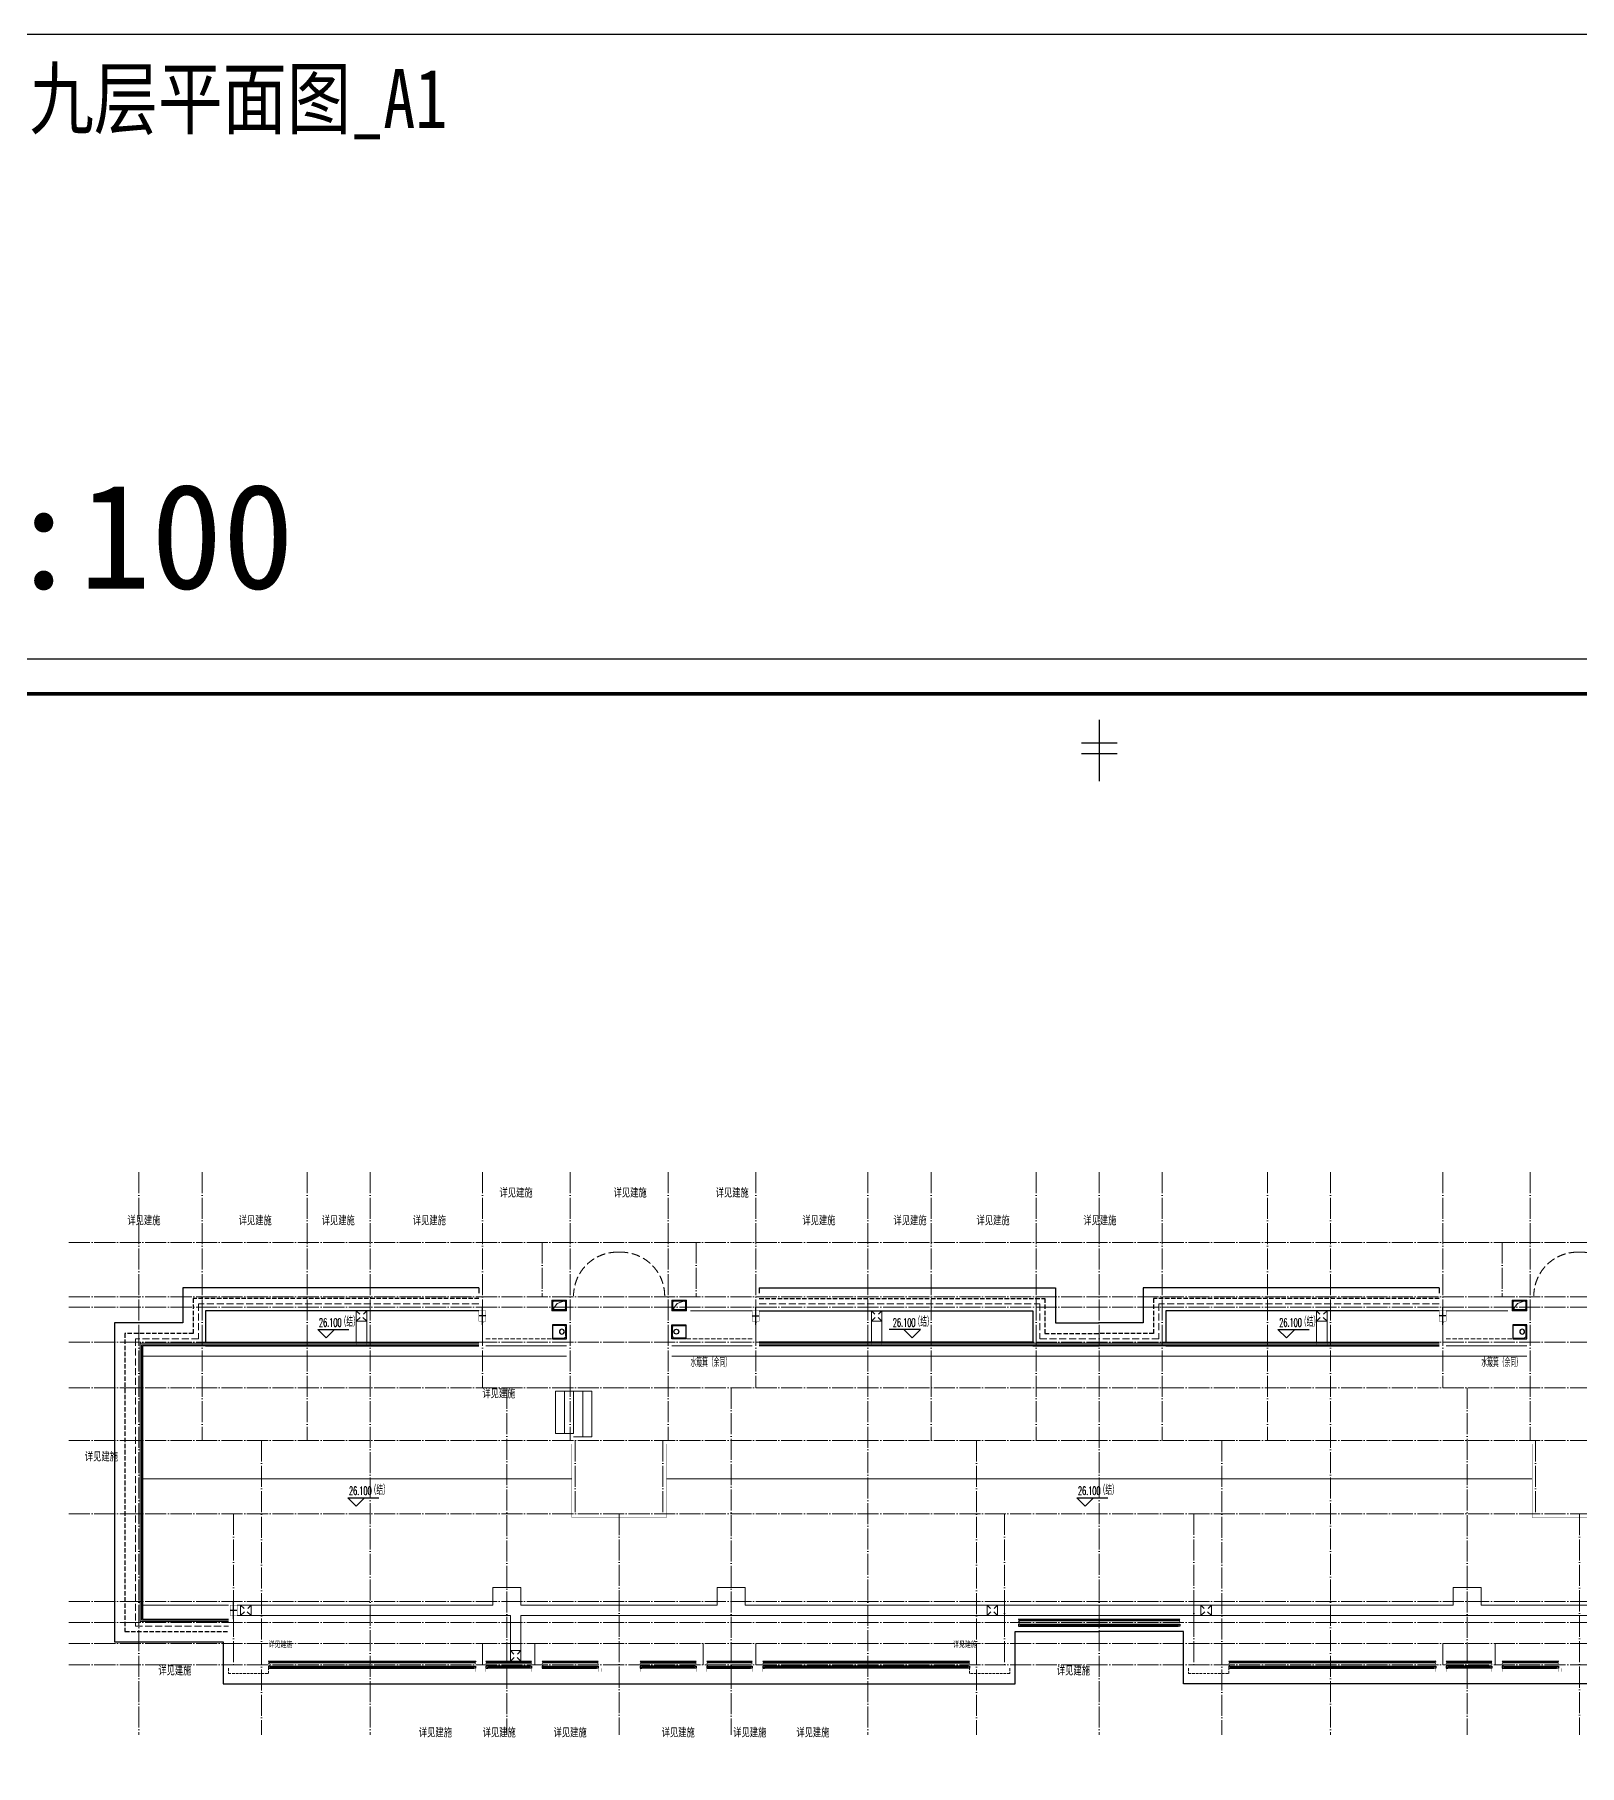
# Model space of a CAD drawing. Extents: x 27938 to 725830, y -209821 to 1628073.
# Drawn here: x 269138 to 313217, y 284242 to 333624 of the extents above; entities that cross this region are included whole.
import ezdxf

# ---------------------------------------------------------------- set-up
doc = ezdxf.new("R2010")
doc.units = 0
doc.header["$LTSCALE"] = 1000
doc.header["$MEASUREMENT"] = 0
for name, pattern in [('#P_--_20B1_001_t3$0$DASH', [0.35, 0.25, -0.1]), ('__DASH', [0.35, 0.25, -0.1]), ('DASH', [0.35, 0.25, -0.1]), ('DOTE', [2.42, 2, -0.2, 0.02, -0.2])]:
    doc.linetypes.add(name, pattern=pattern)
for name, color, linetype in [('$RECOVER_210609100354-0', 7, 'Continuous'), ('3-栏杆1', 135, 'Continuous'), ('DIM_ELEV', 3, 'Continuous'), ('PUB_TEXT', 4, 'Continuous'), ('ROOF', 183, 'Continuous'), ('图框', 140, 'Continuous'), ('导图字', 7, 'Continuous'), ('机电标识类', 1, 'Continuous'), ('污水', 3, 'Continuous'), ('看线', 251, 'Continuous'), ('管', 193, 'Continuous'), ('铝合金', 144, 'Continuous')]:
    doc.layers.add(name, color=color, linetype=linetype)
for name, color, linetype, lineweight in [('DOTE', 19, 'DOTE', 9), ('LVTRY', 1, 'Continuous', 13), ('PUB_HATCH', 8, 'Continuous', 9), ('STAIR', 2, 'Continuous', 18), ('WINDOW', 144, 'Continuous', 15), ('平面-分水线', 214, 'Continuous', 15), ('平面-排水沟', 86, 'Continuous', 15), ('平面-栏杆', 135, 'Continuous', 15), ('平面-看线', 45, 'Continuous', 15), ('立面-洞口示意', 152, 'Continuous', 13)]:
    doc.layers.add(name, color=color, linetype=linetype, lineweight=lineweight)
doc.layers.add('yichutu', color=7, linetype='Continuous', true_color=0xffffff, plot=False)
doc.styles.add('_TCH_AXIS', font='COMPLEX', dxfattribs={"bigfont": 'GBCBIG'})
doc.styles.add('_TCH_DIM', font='SIMPLEX.shx', dxfattribs={"width": 0.7, "bigfont": 'GBCBIG.shx'})
doc.styles.add('_TCH_LABEL', font='')
doc.styles.add('黑体', font='')
doc.styles.get('_TCH_LABEL').set_extended_font_data('SimHei')
doc.styles.get('黑体').set_extended_font_data('SimHei')

# ---------------------------------------------------------------- blocks, each defined once
blk = doc.blocks.new('TK')
at = {"layer": '图框'}
blk.add_lwpolyline([(465375, 548714), (549475, 548714), (549475, 489314), (465375, 489314)], close=True, dxfattribs=at)
blk.add_lwpolyline([(465375, 548714), (549475, 548714), (549475, 489314), (465375, 489314)], close=True, dxfattribs=at)
at = {"layer": '图框', "const_width": 100}
blk.add_lwpolyline([(548475, 490314), (548475, 547714), (467875, 547714), (467875, 490314)], close=True, dxfattribs=at)
blk = doc.blocks.new('FGDGDRGSDGDG')
at = {"layer": 'DOTE', "linetype": 'DOTE', "ltscale": 0.3}
for p, q in [((490182, 529998), (490182, 513948)), ((491982, 529998), (491982, 522348)), ((494982, 529998), (494982, 522348)), ((496782, 529998), (496782, 513948)), ((499982, 529998), (499982, 523848)), ((502482, 529998), (502482, 522348)), ((505282, 529998), (505282, 522348)), ((507782, 529998), (507782, 523848)), ((510982, 529998), (510982, 513948)), ((512782, 529998), (512782, 522348)), ((515782, 529998), (515782, 522348)), ((517582, 529998), (517582, 513948)), ((519382, 529998), (519382, 522348)), ((522382, 529998), (522382, 522348)), ((524182, 529998), (524182, 513948)), ((527382, 529998), (527382, 523848)), ((529882, 529998), (529882, 522348)), ((532682, 529998), (532682, 522348)), ((535182, 529998), (535182, 523848)), ((538382, 529998), (538382, 513948)), ((540182, 529998), (540182, 522348)), ((543182, 529998), (543182, 522348)), ((544982, 529998), (544982, 513948)), ((488182, 527998), (546982, 527998)), ((501682, 527998), (501682, 526448)), ((506082, 527998), (506082, 526448)), ((529082, 527998), (529082, 526448)), ((533482, 527998), (533482, 526448)), ((488182, 526448), (546982, 526448)), ((488182, 526148), (546982, 526148)), ((488182, 525148), (546982, 525148)), ((488182, 523848), (546982, 523848)), ((500682, 523848), (500682, 513948)), ((507082, 523848), (507082, 513948)), ((528082, 523848), (528082, 513948)), ((534482, 523848), (534482, 513948)), ((488182, 522348), (546982, 522348)), ((493682, 522348), (493682, 513948)), ((502632, 522348), (502632, 520248)), ((505132, 522348), (505132, 520248)), ((514082, 522348), (514082, 513948)), ((521082, 522348), (521082, 513948)), ((530032, 522348), (530032, 520248)), ((532532, 522348), (532532, 520248)), ((541482, 522348), (541482, 513948)), ((488182, 520248), (546982, 520248)), ((503882, 520248), (503882, 513948)), ((531282, 520248), (531282, 513948)), ((488182, 517748), (546982, 517748)), ((492882, 517748), (492882, 517148)), ((514882, 517748), (514882, 517148)), ((520282, 517748), (520282, 517148)), ((542282, 517748), (542282, 517148)), ((488182, 517148), (546982, 517148)), ((488182, 516548), (546982, 516548)), ((499982, 516548), (499982, 515948)), ((501482, 516548), (501482, 515948)), ((506282, 516548), (506282, 515948)), ((507782, 516548), (507782, 515948)), ((527382, 516548), (527382, 515948)), ((528882, 516548), (528882, 515948)), ((533682, 516548), (533682, 515948)), ((535182, 516548), (535182, 515948)), ((488182, 515948), (546982, 515948))]:
    blk.add_line(p, q, dxfattribs=at)
blk = doc.blocks.new('R5T6Y7TRF')
at = {"layer": '平面-分水线', "color": 4, "elevation": -134}
blk.add_lwpolyline([(392485, -26438), (392785, -26438), (392785, -26738), (392485, -26738)], close=True, dxfattribs=at)
for points in [[(392485, -26438), (392582, -26534)], [(392485, -26738), (392593, -26629)], [(392676, -26629), (392785, -26738)], [(392688, -26534), (392785, -26438)]]:
    blk.add_lwpolyline(points, dxfattribs=at)
blk = doc.blocks.new('GDGDGDGRGD')
at = {"linetype": '__DASH', "ltscale": 0.1}
blk.add_wipeout([(428917, 296115), (428717, 296115), (428717, 295815), (428917, 295815)], dxfattribs=at).dxf.layer = '污水'
at = {"layer": '机电标识类', "color": 250, "linetype": 'DASH', "ltscale": 400}
for p, q in [((428917, 295965), (428717, 295965)), ((428817, 295715), (428817, 296215))]:
    blk.add_line(p, q, dxfattribs=at)
at = {"layer": '污水', "linetype": '__DASH', "ltscale": 0.1, "const_width": 10}
blk.add_lwpolyline([(428917, 296115), (428717, 296115), (428717, 295815), (428917, 295815)], close=True, dxfattribs=at)
blk = doc.blocks.new('A$C3EB2330C')
at = {"layer": '管'}
for p, q in [((0, 380), (330, 380)), ((330, 20), (0, 20)), ((380, 330), (380, 70))]:
    blk.add_line(p, q, dxfattribs=at)
blk.add_lwpolyline([(400, 400), (400, 0), (0, 0), (0, 400)], close=True, dxfattribs=at)
for centre, start, end in [((330, 330), 0, 90), ((330, 70), 270, 360)]:
    blk.add_arc(centre, 50, start, end, dxfattribs=at)
blk.add_ellipse((267, 200), major_axis=(-49.5, -49.5), ratio=1, start_param=-0.785398, end_param=5.497787, dxfattribs=at)
blk = doc.blocks.new('yct-841-594-84100-59399.9999999999-100-1000.0')
at = {"layer": 'yichutu', "color": 7, "true_color": 0xffffff}
blk.add_lwpolyline([(0, 0), (0, 59400), (84100, 59400), (84100, 0)], close=True, dxfattribs=at)
at = {"layer": 'yichutu', "color": 7, "true_color": 0xffffff, "style": '_TCH_LABEL'}
blk.add_text('A1 1:100', height=3000, dxfattribs=at).set_placement((0, 61400))
blk = doc.blocks.new('A$C1BAD4CCC')
at = {"layer": 'PUB_HATCH'}
blk.add_hatch(color=256, dxfattribs=at).paths.add_polyline_path([(15, -15), (15, -285), (155, -285), (155, -270), (50, -270), (30, -250), (30, -50), (50, -30), (370, -30), (390, -50), (390, -250), (370, -270), (265, -270), (265, -285), (405, -285), (405, -15)])
at = {"layer": 'LVTRY', "color": 1}
for p, q in [((155, -270), (155, -285)), ((265, -270), (265, -285))]:
    blk.add_line(p, q, dxfattribs=at)
for points in [[(420, 0), (0, 0), (0, -300), (420, -300)], [(405, -15), (15, -15), (15, -285), (405, -285)], [(50, -270), (370, -270), (390, -250), (390, -50), (370, -30), (50, -30), (30, -50), (30, -250), (50, -270)]]:
    blk.add_lwpolyline(points, close=True, dxfattribs=at)
at = {"layer": '立面-洞口示意'}
blk.add_lwpolyline([(420, 0), (156, -94), (0, -300)], dxfattribs=at)

msp = doc.modelspace()

# ---------------------------------------------------------------- linework, layer by layer
at = {"layer": '$RECOVER_210609100354-0', "color": 30, "const_width": 8}
for points in [[(284466.6, 293415.3), (284466.6, 291315.3), (287166.6, 291315.3), (287166.6, 293415.3)], [(314566.6, 293415.3), (314566.6, 291315.3), (311866.6, 291315.3), (311866.6, 293415.3)]]:
    msp.add_lwpolyline(points, dxfattribs=at)
for p, q in [((299516.6, 314076.5), (299516.6, 312325.4)), ((299516.6, 314076.5), (299516.6, 312325.4)), ((299009.2, 313419.9), (300024, 313419.9)), ((299009.2, 313419.9), (300024, 313419.9)), ((299009.2, 313116.6), (300024, 313116.6)), ((299009.2, 313116.6), (300024, 313116.6))]:
    msp.add_line(p, q)
at = {"color": 30, "const_width": 8}
for points in [[(281716.6, 287015.4), (281716.6, 286915.4), (282016.6, 286915.4), (282016.6, 287015.4)], [(283316.6, 287015.4), (283316.6, 286915.4), (283616.6, 286915.4), (283616.6, 287015.4)], [(285216.6, 287015.4), (285216.6, 286915.4), (285316.6, 286915.4), (285316.6, 287015.4)], [(286416.6, 287015.4), (286416.6, 286915.4), (286316.6, 286915.4), (286316.6, 287015.4)], [(288316.6, 287015.4), (288316.6, 286915.4), (288016.6, 286915.4), (288016.6, 287015.4)], [(289916.6, 287015.4), (289916.6, 286915.4), (289616.6, 286915.4), (289616.6, 287015.4)], [(309116.6, 287015.4), (309116.6, 286915.4), (309416.6, 286915.4), (309416.6, 287015.4)], [(310716.6, 287015.4), (310716.6, 286915.4), (311016.6, 286915.4), (311016.6, 287015.4)], [(312616.6, 287015.4), (312616.6, 286915.4), (312716.6, 286915.4), (312716.6, 287015.4)]]:
    msp.add_lwpolyline(points, dxfattribs=at)
at = {"layer": '3-栏杆1', "color": 5}
for p, q in [((297236.8, 288397.6), (297216.6, 288415.4)), ((297216.6, 288415.4), (297236.8, 288397.6)), ((297236.8, 288397.5), (301796.3, 288397.6)), ((297236.8, 288397.6), (297236.8, 288368.3)), ((301816.6, 288415.4), (301796.3, 288397.6)), ((301796.3, 288397.6), (301796.3, 288368.3)), ((297236.8, 288368.3), (297216.6, 288348.4)), ((297216.6, 288348.4), (297236.8, 288368.3)), ((301796.3, 288368.3), (297236.8, 288368.2)), ((301816.6, 288348.4), (301796.3, 288368.3)), ((275836.8, 287197.6), (275816.6, 287215.4)), ((275816.6, 287215.4), (275836.8, 287197.6)), ((275836.8, 287168.3), (275816.6, 287148.4)), ((275816.6, 287148.4), (275836.8, 287168.3)), ((275836.8, 287197.5), (281696.3, 287197.6)), ((275836.8, 287197.6), (275836.8, 287168.3)), ((281696.3, 287168.3), (275836.8, 287168.2)), ((281696.3, 287197.6), (281716.6, 287215.4)), ((281716.6, 287215.4), (281696.3, 287197.6)), ((281696.3, 287197.6), (281696.3, 287168.3)), ((281716.6, 287148.4), (281696.3, 287168.3)), ((281736.8, 287197.6), (281716.6, 287215.4)), ((282016.6, 287215.4), (282036.8, 287197.6)), ((282016.6, 287148.4), (282036.8, 287168.3)), ((283296.3, 287197.5), (282036.8, 287197.6)), ((282036.8, 287197.6), (282036.8, 287168.3)), ((282036.8, 287168.3), (283296.3, 287168.2)), ((283296.3, 287197.6), (283316.6, 287215.4)), ((283316.6, 287215.4), (283296.3, 287197.6)), ((283296.3, 287197.6), (283296.3, 287168.3)), ((283296.3, 287168.3), (283316.6, 287148.4)), ((283316.6, 287148.4), (283296.3, 287168.3)), ((283636.8, 287197.6), (283616.6, 287215.4)), ((283616.6, 287215.4), (283636.8, 287197.6)), ((283636.8, 287168.3), (283616.6, 287148.4)), ((283616.6, 287148.4), (283636.8, 287168.3)), ((283636.8, 287197.5), (285196.3, 287197.6)), ((283636.8, 287197.6), (283636.8, 287168.3)), ((285196.3, 287168.3), (283636.8, 287168.2)), ((285196.3, 287197.6), (285216.6, 287215.4)), ((285216.6, 287215.4), (285196.3, 287197.6)), ((285196.3, 287197.6), (285196.3, 287168.3)), ((285216.6, 287148.4), (285196.3, 287168.3)), ((286436.8, 287197.6), (286416.6, 287215.4)), ((286416.6, 287215.4), (286436.8, 287197.6)), ((286416.6, 287148.4), (286436.8, 287168.3)), ((287996.3, 287197.5), (286436.8, 287197.6)), ((286436.8, 287197.6), (286436.8, 287168.3)), ((286436.8, 287168.3), (287996.3, 287168.2)), ((287996.3, 287197.6), (288016.6, 287215.4)), ((288016.6, 287215.4), (287996.3, 287197.6)), ((287996.3, 287197.6), (287996.3, 287168.3)), ((287996.3, 287168.3), (288016.6, 287148.4)), ((288016.6, 287148.4), (287996.3, 287168.3)), ((288336.8, 287197.6), (288316.6, 287215.4)), ((288316.6, 287215.4), (288336.8, 287197.6)), ((288336.8, 287168.3), (288316.6, 287148.4)), ((288316.6, 287148.4), (288336.8, 287168.3)), ((288336.8, 287197.5), (289596.3, 287197.6)), ((288336.8, 287197.6), (288336.8, 287168.3)), ((289596.3, 287168.3), (288336.8, 287168.2)), ((289616.6, 287215.4), (289596.3, 287197.6)), ((289596.3, 287197.6), (289596.3, 287168.3)), ((289616.6, 287148.4), (289596.3, 287168.3)), ((289936.8, 287197.6), (289916.6, 287215.4)), ((289916.6, 287215.4), (289936.8, 287197.6)), ((289916.6, 287148.4), (289936.8, 287168.3)), ((295796.3, 287197.5), (289936.8, 287197.6)), ((289936.8, 287197.6), (289936.8, 287168.3)), ((289936.8, 287168.3), (295796.3, 287168.2)), ((295796.3, 287197.6), (295816.6, 287215.4)), ((295816.6, 287215.4), (295796.3, 287197.6)), ((295796.3, 287197.6), (295796.3, 287168.3)), ((295796.3, 287168.3), (295816.6, 287148.4)), ((295816.6, 287148.4), (295796.3, 287168.3)), ((303236.8, 287197.6), (303216.6, 287215.4)), ((303216.6, 287215.4), (303236.8, 287197.6)), ((303236.8, 287168.3), (303216.6, 287148.4)), ((303216.6, 287148.4), (303236.8, 287168.3)), ((303236.8, 287197.5), (309096.3, 287197.6)), ((303236.8, 287197.6), (303236.8, 287168.3)), ((309096.3, 287168.3), (303236.8, 287168.2)), ((309096.3, 287197.6), (309116.6, 287215.4)), ((309116.6, 287215.4), (309096.3, 287197.6)), ((309096.3, 287197.6), (309096.3, 287168.3)), ((309116.6, 287148.4), (309096.3, 287168.3)), ((309416.6, 287215.4), (309436.8, 287197.6)), ((309416.6, 287148.4), (309436.8, 287168.3)), ((310696.3, 287197.5), (309436.8, 287197.6)), ((309436.8, 287197.6), (309436.8, 287168.3)), ((309436.8, 287168.3), (310696.3, 287168.2)), ((310696.3, 287197.6), (310716.6, 287215.4)), ((310716.6, 287215.4), (310696.3, 287197.6)), ((310696.3, 287197.6), (310696.3, 287168.3)), ((310696.3, 287168.3), (310716.6, 287148.4)), ((310716.6, 287148.4), (310696.3, 287168.3)), ((311036.8, 287197.6), (311016.6, 287215.4)), ((311016.6, 287215.4), (311036.8, 287197.6)), ((311036.8, 287168.3), (311016.6, 287148.4)), ((311016.6, 287148.4), (311036.8, 287168.3)), ((311036.8, 287197.5), (312596.3, 287197.6)), ((311036.8, 287197.6), (311036.8, 287168.3)), ((312596.3, 287168.3), (311036.8, 287168.2)), ((312596.3, 287197.6), (312616.6, 287215.4)), ((312616.6, 287215.4), (312596.3, 287197.6)), ((312596.3, 287197.6), (312596.3, 287168.3)), ((312616.6, 287148.4), (312596.3, 287168.3))]:
    msp.add_line(p, q, dxfattribs=at)
at = {"layer": 'DIM_ELEV'}
for p, q in [((277455.4, 296437.6), (277215.4, 296677.6)), ((277215.4, 296677.6), (278107.6, 296677.6)), ((277455.4, 296437.6), (277695.4, 296677.6)), ((294417.8, 296677.6), (293525.6, 296677.6)), ((294177.8, 296437.6), (293937.8, 296677.6)), ((294177.8, 296437.6), (294417.8, 296677.6)), ((304855.4, 296437.6), (304615.4, 296677.6)), ((304615.4, 296677.6), (305507.6, 296677.6)), ((304855.4, 296437.6), (305095.4, 296677.6)), ((278312.2, 291637.8), (278072.2, 291877.8)), ((278072.2, 291877.8), (278964.4, 291877.8)), ((278312.2, 291637.8), (278552.2, 291877.8)), ((299112.2, 291637.8), (298872.2, 291877.8)), ((298872.2, 291877.8), (299764.4, 291877.8)), ((299112.2, 291637.8), (299352.2, 291877.8))]:
    msp.add_line(p, q, dxfattribs=at)
at = {"layer": 'DOTE', "linetype": 'DOTE', "ltscale": 0.3}
for p, q in [((274816.6, 291415.4), (274816.6, 287115.4)), ((296816.6, 291415.4), (296816.6, 287115.4)), ((302216.6, 291415.4), (302216.6, 287115.4))]:
    msp.add_line(p, q, dxfattribs=at)
at = {"layer": 'ROOF', "ltscale": 0.8}
for p, q in [((281816.6, 297865.4), (281816.6, 297715.4)), ((289816.5, 297864.3), (289816.6, 297715.4)), ((309216.7, 297864.3), (309216.6, 297715.4)), ((274016.6, 296315.4), (281816.6, 296315.4)), ((297616.6, 296315.4), (289816.6, 296315.4)), ((301416.6, 296315.4), (309216.6, 296315.4)), ((274016.6, 296215.4), (281816.6, 296215.4)), ((297616.6, 296215.4), (289816.6, 296215.4)), ((301416.6, 296215.4), (309216.6, 296215.4))]:
    msp.add_line(p, q, dxfattribs=at)
for points in [[(281816.6, 297865.4), (273366.6, 297865.4), (273366.6, 296865.4), (271416.6, 296865.4), (271416.6, 287765.4), (274516.6, 287765.4)], [(289816.5, 297864.3), (298266.6, 297865.4), (298266.6, 296865.4), (299516.6, 296865.4)], [(309216.7, 297864.3), (300766.6, 297865.4), (300766.6, 296865.4), (299516.6, 296865.4)], [(281816.6, 297215.4), (274016.6, 297215.4), (274016.6, 296315.4)], [(289816.5, 297214.3), (297616.6, 297215.4), (297616.6, 296315.4)], [(309216.7, 297214.3), (301416.6, 297215.4), (301416.6, 296315.4)], [(297616.6, 296215.4), (299516.6, 296215.4)], [(301416.6, 296215.4), (299516.6, 296215.4)]]:
    msp.add_lwpolyline(points, dxfattribs=at)
at = {"layer": 'STAIR'}
msp.add_line((284516.6, 293715.4), (284516.6, 294915.4), dxfattribs=at)
at = {"layer": 'STAIR', "color": 251, "linetype": 'DASH'}
for points in [[(284516.6, 297635.4, -0.4142136), (285766.6, 298885.4), (285866.6, 298885.4, -0.4142136), (287116.6, 297635.4)], [(314516.6, 297635.4, 0.4142136), (313266.6, 298885.4), (313166.6, 298885.4, 0.4142136), (311916.6, 297635.4)]]:
    msp.add_lwpolyline(points, format="xyb", dxfattribs=at)
at = {"layer": 'STAIR'}
for points in [[(284256.6, 294915.4), (283996.6, 294915.4), (283996.6, 293715.4), (284256.6, 293715.4)], [(284516.6, 294915.4), (284256.6, 294915.4), (284256.6, 293715.4), (284516.6, 293715.4)], [(284516.6, 294915.4), (284776.6, 294915.4), (284776.6, 293615.4), (284516.6, 293615.4)], [(284776.6, 294915.4), (285036.6, 294915.4), (285036.6, 293615.4), (284776.6, 293615.4)]]:
    msp.add_lwpolyline(points, dxfattribs=at)
at = {"layer": 'WINDOW', "linetype": 'DASH', "ltscale": 0.5}
for p, q in [((282016.6, 296415.4), (284316.6, 296415.4)), ((289616.6, 296415.4), (287316.6, 296415.4)), ((309416.6, 296415.4), (311716.6, 296415.4))]:
    msp.add_line(p, q, dxfattribs=at)
at = {"layer": '平面-排水沟'}
for p, q in [((278316.6, 297215.4), (278316.6, 296315.4)), ((278616.6, 297215.4), (278616.6, 296315.4)), ((289616.6, 297215.4), (287856.6, 297215.4)), ((293016.6, 297215.4), (293016.6, 296315.4)), ((293316.6, 297215.4), (293316.6, 296315.4)), ((305716.6, 297215.4), (305716.6, 296315.4)), ((306016.6, 297215.4), (306016.6, 296315.4)), ((284316.6, 295915.4), (272216.6, 295915.4)), ((284316.6, 296215.4), (282016.6, 296215.4)), ((287316.6, 296215.4), (289616.6, 296215.4)), ((287316.6, 295915.4), (299516.6, 295915.4)), ((311716.6, 295915.4), (299516.6, 295915.4)), ((311716.6, 296215.4), (309416.6, 296215.4)), ((284466.6, 292415), (272216.6, 292415)), ((287166.6, 292415), (299516.6, 292415)), ((311866.6, 292415), (299516.6, 292415)), ((278716.6, 288514.9), (278716.6, 288814.9)), ((282716.6, 288515.4), (282716.6, 287215.4)), ((283016.6, 288815.4), (288616.6, 288815.4)), ((283016.6, 288515.4), (299516.6, 288515.5)), ((289416.6, 288815.4), (299516.6, 288815.5)), ((309616.6, 288815.4), (299516.6, 288815.5)), ((299516.6, 288814.6), (299516.6, 288514.6)), ((316016.6, 288515.4), (299516.6, 288515.5)), ((316016.6, 288815.4), (310416.6, 288815.4))]:
    msp.add_line(p, q, dxfattribs=at)
for points in [[(283016.6, 288815.4), (283016.6, 289315.4), (282216.6, 289315.4), (282216.6, 288815.4)], [(289416.6, 288815.4), (289416.6, 289315.4), (288616.6, 289315.4), (288616.6, 288815.4)], [(309616.6, 288815.4), (309616.6, 289315.4), (310416.6, 289315.4), (310416.6, 288815.4)], [(283016.6, 287215.4), (283016.6, 288515.4)]]:
    msp.add_lwpolyline(points, dxfattribs=at)
at = {"layer": '平面-栏杆'}
for points in [[(281816.6, 296285.4), (272146.6, 296285.4), (272146.6, 288345.4), (274666.6, 288345.4)], [(281816.6, 296245.4), (272186.6, 296245.4), (272186.6, 288385.4), (274666.6, 288385.4)], [(289816.6, 296285.4), (299516.6, 296285.4)], [(289816.6, 296245.4), (299516.6, 296245.4)], [(309216.6, 296285.4), (299516.6, 296285.4)], [(309216.6, 296245.4), (299516.6, 296245.4)]]:
    msp.add_lwpolyline(points, dxfattribs=at)
at = {"layer": '平面-看线'}
for p, q in [((297216.6, 288415.4), (301816.6, 288415.4)), ((281716.6, 287215.4), (275816.6, 287215.4)), ((283316.6, 287215.4), (282016.6, 287215.4)), ((283616.6, 287215.4), (285216.6, 287215.4)), ((288016.6, 287215.4), (286416.6, 287215.4)), ((288316.6, 287215.4), (289616.6, 287215.4)), ((289916.6, 287215.4), (295816.6, 287215.4)), ((309116.6, 287215.4), (303216.6, 287215.4)), ((310716.6, 287215.4), (309416.6, 287215.4)), ((311016.6, 287215.4), (312616.6, 287215.4))]:
    msp.add_line(p, q, dxfattribs=at)
at = {"layer": '平面-看线', "linetype": 'DASH', "ltscale": 0.8}
for points in [[(281816.6, 297415.4), (273816.6, 297415.4), (273816.6, 296415.4), (272016.6, 296415.4), (272016.6, 288215.4), (274666.6, 288215.4)], [(289816.5, 297414.3), (297816.6, 297415.4), (297816.6, 296415.4), (299516.6, 296415.4)], [(309216.7, 297414.3), (301216.6, 297415.4), (301216.6, 296415.4), (299516.6, 296415.4)]]:
    msp.add_lwpolyline(points, dxfattribs=at)
at = {"layer": '平面-看线', "linetype": 'DASH', "ltscale": 0.3}
for points in [[(274666.6, 287015.4), (274666.6, 286865.4), (275816.6, 286865.4), (275816.6, 287015.4)], [(296966.6, 287015.4), (296966.6, 286865.4), (295816.6, 286865.4), (295816.6, 287015.4)], [(302066.6, 287015.4), (302066.6, 286865.4), (303216.6, 286865.4), (303216.6, 287015.4)]]:
    msp.add_lwpolyline(points, dxfattribs=at)
at = {"layer": '污水', "linetype": '__DASH', "ltscale": 0.1, "const_width": 10}
for points in [[(278316.6, 296315.4), (278316.6, 296215.3), (278616.6, 296215.3), (278616.6, 296315.4)], [(293316.6, 296315.4), (293316.6, 296215.3), (293016.6, 296215.3), (293016.6, 296315.4)], [(305716.6, 296315.4), (305716.6, 296215.3), (306016.6, 296215.3), (306016.6, 296315.4)]]:
    msp.add_lwpolyline(points, close=True, dxfattribs=at)
at = {"layer": '看线', "color": 202, "linetype": '#P_--_20B1_001_t3$0$DASH', "ltscale": 0.5}
for points in [[(281816.6, 297565.4), (273666.6, 297565.4), (273666.6, 296565.4), (271716.6, 296565.4), (271716.6, 288065.4), (274666.6, 288065.4)], [(289816.5, 297564.3), (297966.6, 297565.4), (297966.6, 296565.4), (299516.6, 296565.4)], [(309216.7, 297564.3), (301066.6, 297565.4), (301066.6, 296565.4), (299516.6, 296565.4)]]:
    msp.add_lwpolyline(points, dxfattribs=at)
at = {"layer": '看线', "color": 201}
for points in [[(274516.6, 287765.4), (274516.6, 286565.4), (297116.6, 286565.4), (297116.6, 288065.4), (299516.6, 288065.4)], [(324516.6, 287765.4), (324516.6, 286565.4), (301916.6, 286565.4), (301916.6, 288065.4), (299516.6, 288065.4)]]:
    msp.add_lwpolyline(points, dxfattribs=at)
at = {"layer": '铝合金', "color": 36}
for points in [[(297246.6, 288275.4), (297216.6, 288275.4), (297216.6, 288215.4), (297266.6, 288215.4), (297266.6, 288245.4)], [(297216.6, 288245.4), (297216.6, 288215.4), (297266.6, 288215.4), (297266.6, 288225.4), (297266.6, 288225.4), (297266.6, 288245.4)], [(297246.6, 288275.4), (301786.6, 288275.4)], [(297266.6, 288245.4), (301766.6, 288245.4)], [(297266.6, 288215.4), (301766.6, 288215.4)], [(301786.6, 288275.4), (301816.6, 288275.4), (301816.6, 288215.4), (301766.6, 288215.3), (301766.6, 288245.3)], [(301816.6, 288245.4), (301816.6, 288215.4), (301766.6, 288215.3), (301766.6, 288225.3), (301766.6, 288225.3), (301766.6, 288245.4)], [(275846.6, 287075.4), (275816.6, 287075.4), (275816.6, 287015.4), (275866.6, 287015.4), (275866.6, 287045.4)], [(275816.6, 287045.4), (275816.6, 287015.4), (275866.6, 287015.4), (275866.6, 287025.4), (275866.6, 287025.4), (275866.6, 287045.4)], [(275846.6, 287075.4), (281686.6, 287075.4)], [(275866.6, 287045.4), (281666.6, 287045.4)], [(275866.6, 287015.4), (281666.6, 287015.4)], [(281686.6, 287075.4), (281716.6, 287075.4), (281716.6, 287015.4), (281666.6, 287015.3), (281666.6, 287045.3)], [(281716.6, 287045.4), (281716.6, 287015.4), (281666.6, 287015.3), (281666.6, 287025.3), (281666.6, 287025.3), (281666.6, 287045.4)], [(282046.6, 287075.4), (282016.6, 287075.4), (282016.6, 287015.4), (282066.6, 287015.3), (282066.6, 287045.3)], [(282016.6, 287045.4), (282016.6, 287015.4), (282066.6, 287015.3), (282066.6, 287025.3), (282066.6, 287025.3), (282066.6, 287045.4)], [(283286.6, 287075.4), (282046.6, 287075.4)], [(283266.6, 287045.4), (282066.6, 287045.4)], [(283266.6, 287015.4), (282066.6, 287015.4)], [(283286.6, 287075.4), (283316.6, 287075.4), (283316.6, 287015.4), (283266.6, 287015.4), (283266.6, 287045.4)], [(283316.6, 287045.4), (283316.6, 287015.4), (283266.6, 287015.4), (283266.6, 287025.4), (283266.6, 287025.4), (283266.6, 287045.4)], [(283646.6, 287075.4), (283616.6, 287075.4), (283616.6, 287015.4), (283666.6, 287015.4), (283666.6, 287045.4)], [(283616.6, 287045.4), (283616.6, 287015.4), (283666.6, 287015.4), (283666.6, 287025.4), (283666.6, 287025.4), (283666.6, 287045.4)], [(283646.6, 287075.4), (285186.6, 287075.4)], [(283666.6, 287045.4), (285166.6, 287045.4)], [(283666.6, 287015.4), (285166.6, 287015.4)], [(285186.6, 287075.4), (285216.6, 287075.4), (285216.6, 287015.4), (285166.6, 287015.3), (285166.6, 287045.3)], [(285216.6, 287045.4), (285216.6, 287015.4), (285166.6, 287015.3), (285166.6, 287025.3), (285166.6, 287025.3), (285166.6, 287045.4)], [(286446.6, 287075.4), (286416.6, 287075.4), (286416.6, 287015.4), (286466.6, 287015.3), (286466.6, 287045.3)], [(286416.6, 287045.4), (286416.6, 287015.4), (286466.6, 287015.3), (286466.6, 287025.3), (286466.6, 287025.3), (286466.6, 287045.4)], [(287986.6, 287075.4), (286446.6, 287075.4)], [(287966.6, 287045.4), (286466.6, 287045.4)], [(287966.6, 287015.4), (286466.6, 287015.4)], [(287986.6, 287075.4), (288016.6, 287075.4), (288016.6, 287015.4), (287966.6, 287015.4), (287966.6, 287045.4)], [(288016.6, 287045.4), (288016.6, 287015.4), (287966.6, 287015.4), (287966.6, 287025.4), (287966.6, 287025.4), (287966.6, 287045.4)], [(288346.6, 287075.4), (288316.6, 287075.4), (288316.6, 287015.4), (288366.6, 287015.4), (288366.6, 287045.4)], [(288316.6, 287045.4), (288316.6, 287015.4), (288366.6, 287015.4), (288366.6, 287025.4), (288366.6, 287025.4), (288366.6, 287045.4)], [(288346.6, 287075.4), (289586.6, 287075.4)], [(288366.6, 287045.4), (289566.6, 287045.4)], [(288366.6, 287015.4), (289566.6, 287015.4)], [(289586.6, 287075.4), (289616.6, 287075.4), (289616.6, 287015.4), (289566.6, 287015.3), (289566.6, 287045.3)], [(289616.6, 287045.4), (289616.6, 287015.4), (289566.6, 287015.3), (289566.6, 287025.3), (289566.6, 287025.3), (289566.6, 287045.4)], [(289946.6, 287075.4), (289916.6, 287075.4), (289916.6, 287015.4), (289966.6, 287015.3), (289966.6, 287045.3)], [(289916.6, 287045.4), (289916.6, 287015.4), (289966.6, 287015.3), (289966.6, 287025.3), (289966.6, 287025.3), (289966.6, 287045.4)], [(295786.6, 287075.4), (289946.6, 287075.4)], [(295766.6, 287045.4), (289966.6, 287045.4)], [(295766.6, 287015.4), (289966.6, 287015.4)], [(295786.6, 287075.4), (295816.6, 287075.4), (295816.6, 287015.4), (295766.6, 287015.4), (295766.6, 287045.4)], [(295816.6, 287045.4), (295816.6, 287015.4), (295766.6, 287015.4), (295766.6, 287025.4), (295766.6, 287025.4), (295766.6, 287045.4)], [(303246.6, 287075.4), (303216.6, 287075.4), (303216.6, 287015.4), (303266.6, 287015.4), (303266.6, 287045.4)], [(303216.6, 287045.4), (303216.6, 287015.4), (303266.6, 287015.4), (303266.6, 287025.4), (303266.6, 287025.4), (303266.6, 287045.4)], [(303246.6, 287075.4), (309086.6, 287075.4)], [(303266.6, 287045.4), (309066.6, 287045.4)], [(303266.6, 287015.4), (309066.6, 287015.4)], [(309086.6, 287075.4), (309116.6, 287075.4), (309116.6, 287015.4), (309066.6, 287015.3), (309066.6, 287045.3)], [(309116.6, 287045.4), (309116.6, 287015.4), (309066.6, 287015.3), (309066.6, 287025.3), (309066.6, 287025.3), (309066.6, 287045.4)], [(309446.6, 287075.4), (309416.6, 287075.4), (309416.6, 287015.4), (309466.6, 287015.3), (309466.6, 287045.3)], [(309416.6, 287045.4), (309416.6, 287015.4), (309466.6, 287015.3), (309466.6, 287025.3), (309466.6, 287025.3), (309466.6, 287045.4)], [(310686.6, 287075.4), (309446.6, 287075.4)], [(310666.6, 287045.4), (309466.6, 287045.4)], [(310666.6, 287015.4), (309466.6, 287015.4)], [(310686.6, 287075.4), (310716.6, 287075.4), (310716.6, 287015.4), (310666.6, 287015.4), (310666.6, 287045.4)], [(310716.6, 287045.4), (310716.6, 287015.4), (310666.6, 287015.4), (310666.6, 287025.4), (310666.6, 287025.4), (310666.6, 287045.4)], [(311046.6, 287075.4), (311016.6, 287075.4), (311016.6, 287015.4), (311066.6, 287015.4), (311066.6, 287045.4)], [(311016.6, 287045.4), (311016.6, 287015.4), (311066.6, 287015.4), (311066.6, 287025.4), (311066.6, 287025.4), (311066.6, 287045.4)], [(311046.6, 287075.4), (312586.6, 287075.4)], [(311066.6, 287045.4), (312566.6, 287045.4)], [(311066.6, 287015.4), (312566.6, 287015.4)], [(312586.6, 287075.4), (312616.6, 287075.4), (312616.6, 287015.4), (312566.6, 287015.3), (312566.6, 287045.3)], [(312616.6, 287045.4), (312616.6, 287015.4), (312566.6, 287015.3), (312566.6, 287025.3), (312566.6, 287025.3), (312566.6, 287045.4)]]:
    msp.add_lwpolyline(points, dxfattribs=at)

# ---------------------------------------------------------------- block references
for name, p in [('TK', (-205160.9, -155690.1)), ('TK', (-205160.9, -232898.5)), ('FGDGDRGSDGDG', (-218065.9, -228833.1)), ('A$C1BAD4CCC', (283896.6, 297515.4)), ('A$C1BAD4CCC', (287316.6, 297515.4)), ('A$C1BAD4CCC', (311296.6, 297515.4))]:
    msp.add_blockref(name, p)
at = {"color": 2}
for p in [(-114168.3, 323653, 134.4), (-86768.3, 323653, 134.4), (-86768.3, 323653, 134.4), (-90068.3, 315252, 134.4), (-109768.3, 313953, 134.4)]:
    msp.add_blockref('R5T6Y7TRF', p, dxfattribs=at)
at = {"color": 2, "xscale": -1}
for p in [(685801.4, 323653, 134.4), (689101.4, 315252, 134.4)]:
    msp.add_blockref('R5T6Y7TRF', p, dxfattribs=at)
at = {"layer": 'yichutu'}
msp.add_blockref('yct-841-594-84100-59399.9999999999-100-1000.0', (260214.1, 333623.5), dxfattribs=at)
at = {"layer": '管', "xscale": -1, "rotation": 180}
for p in [(283916.6, 296815.4), (311316.6, 296815.4)]:
    msp.add_blockref('A$C3EB2330C', p, dxfattribs=at)
at = {"layer": '管', "rotation": 180}
msp.add_blockref('A$C3EB2330C', (287716.6, 296815.4), dxfattribs=at)

# ---------------------------------------------------------------- texts
at = {"layer": 'DIM_ELEV', "color": 7, "style": '_TCH_DIM'}
for s, height, width, p in [('26.100', 238, 0.494118, (277251.4, 296757.6)), ('（结）', 270.07, 0.7, (277845, 296757.6)), ('26.100', 238, 0.494118, (293626.4, 296757.6)), ('（结）', 270.07, 0.7, (294220, 296757.6)), ('26.100', 238, 0.494118, (304651.4, 296757.6)), ('（结）', 270.07, 0.7, (305245, 296757.6)), ('26.100', 238, 0.494118, (278108.3, 291957.9)), ('（结）', 270.07, 0.7, (278701.9, 291957.9)), ('26.100', 238, 0.494118, (298908.3, 291957.9)), ('（结）', 270.07, 0.7, (299501.9, 291957.9))]:
    msp.add_text(s, height=height, dxfattribs=dict(at, width=width)).set_placement(p)
at = {"layer": 'PUB_TEXT', "style": '_TCH_AXIS'}
for height, p in [(236.31, (282402.4, 300446.9)), (236.31, (285657.2, 300446.9)), (236.31, (288571.3, 300446.9)), (236.31, (271784.7, 299655.3)), (236.31, (274960.4, 299655.3)), (236.31, (277330.1, 299655.3)), (236.31, (279928.5, 299655.3)), (236.31, (291045.3, 299655.3)), (236.31, (293643.6, 299655.3)), (236.31, (296013.4, 299655.3)), (236.31, (299060.2, 299655.3)), (236.31, (281913.6, 294718)), (236.31, (270570.8, 292916.4)), (168.79, (275815.8, 287600)), (168.79, (295346.3, 287600)), (236.31, (272667.6, 286810)), (236.31, (298306.2, 286810)), (236.31, (280100.7, 285043.8)), (236.31, (281923.4, 285043.8)), (236.31, (283944.2, 285043.8)), (236.31, (287029.5, 285043.8)), (236.31, (289071.8, 285043.8)), (236.31, (290873.1, 285043.8))]:
    msp.add_text('详见建施', height=height, dxfattribs=at).set_placement(p)
at = {"layer": 'PUB_TEXT', "style": '_TCH_DIM', "width": 0.7}
for p in [(287853.3, 295610.1), (310419.6, 295610.1)]:
    msp.add_text('水簸箕（余同）', height=236.31, dxfattribs=at).set_placement(p)
at = {"layer": '导图字', "color": 1, "style": '黑体', "width": 0.8}
msp.add_text('建施_13_九层平面图_A1', height=1682.363, dxfattribs=at).set_placement((261657.3, 330960.1))

# ---------------------------------------------------------------- next in the draw order: block references
for p in [(-146900, 1100), (-119500, 1100), (-154000, -7300.9)]:
    msp.add_blockref('GDGDGDGRGD', p)
at = {"xscale": -1}
msp.add_blockref('GDGDGDGRGD', (718533.2, 1100), dxfattribs=at)

# ---------------------------------------------------------------- next in the draw order: linework, layer by layer
at = {"layer": 'ROOF', "ltscale": 0.8}
msp.add_lwpolyline([(274016.6, 296215.4), (272216.6, 296215.4), (272216.6, 288415.4), (274666.6, 288415.4)], dxfattribs=at)
at = {"layer": '平面-排水沟'}
for p, q in [((309416.6, 297215.4), (311176.6, 297215.4)), ((274666.3, 288814.3), (272216.6, 288814.3)), ((274916.8, 288514.5), (282716.6, 288515.4)), ((274917.2, 288814.5), (282216.6, 288815.4))]:
    msp.add_line(p, q, dxfattribs=at)

# ---------------------------------------------------------------- next in the draw order: block references
at = {"color": 2}
msp.add_blockref('R5T6Y7TRF', (-117468.6, 315252.7, 134.4), dxfattribs=at)
at = {"layer": 'yichutu'}
msp.add_blockref('yct-841-594-84100-59399.9999999999-100-1000.0', (260214.1, 256415.2), dxfattribs=at)

doc.saveas('drawing.dxf')
